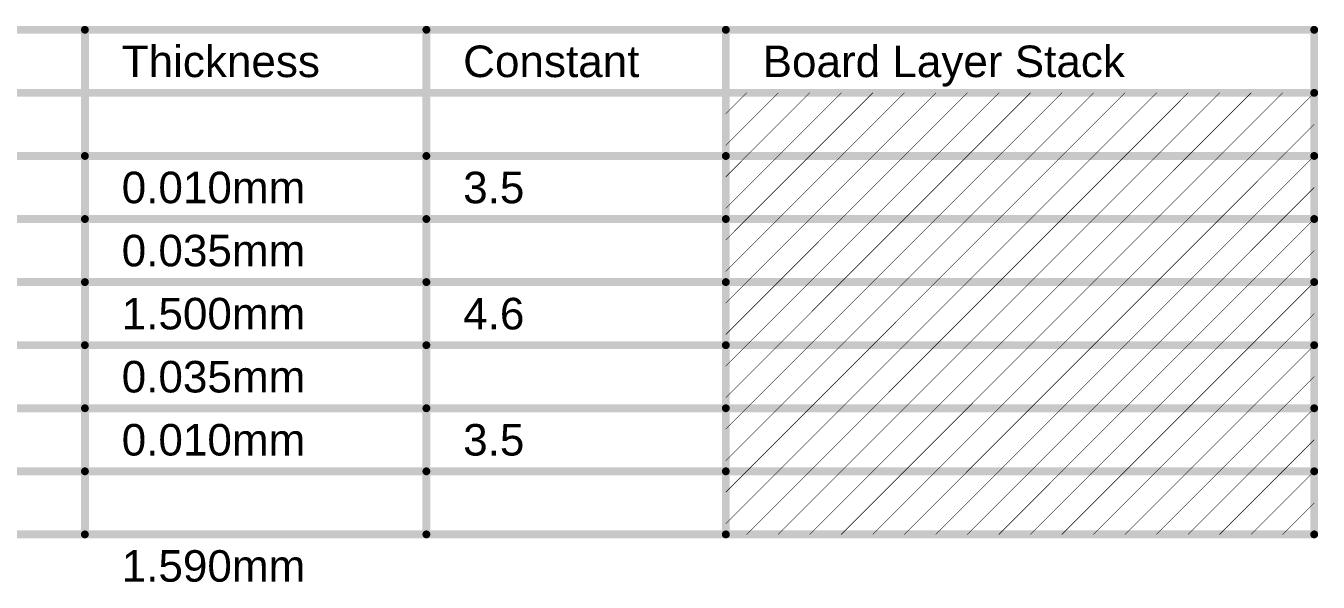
# Model space of a CAD drawing. Header units: inches. Extents: x -14 to 270, y -5 to 115.
# Drawn here: x 207.1 to 269.5, y 41.5 to 68.4 of the extents above; entities that cross this region are included whole.
import ezdxf

# ---------------------------------------------------------------- set-up
doc = ezdxf.new("R2010")
doc.units = ezdxf.units.IN
doc.layers.add('Fabrication', color=76, linetype='Continuous')
doc.styles.add('Arial', font='', dxfattribs={"height": 0.2})
doc.styles.get('Arial').set_extended_font_data('Arial')

msp = doc.modelspace()

# ---------------------------------------------------------------- linework, layer by layer
at = {"layer": 'Fabrication'}
for points in [[(154.06, 68.199, 0.381, 0.381, 0), (269.345, 68.199, 0.381, 0.381, 0)], [(209.925, 43.815, 0.381, 0.381, 0), (209.925, 68.199, 0.381, 0.381, 0)], [(226.431, 43.815, 0.381, 0.381, 0), (226.431, 68.199, 0.381, 0.381, 0)], [(240.905, 43.815, 0.381, 0.381, 0), (240.905, 68.199, 0.381, 0.381, 0)], [(269.345, 43.815, 0.381, 0.381, 0), (269.345, 68.199, 0.381, 0.381, 0)], [(154.06, 65.151, 0.381, 0.381, 0), (269.345, 65.151, 0.381, 0.381, 0)], [(240.905, 62.619, 0.0254, 0.0254, 0), (243.437, 65.151, 0.0254, 0.0254, 0)], [(240.905, 64.143, 0.0254, 0.0254, 0), (241.913, 65.151, 0.0254, 0.0254, 0)], [(241.913, 62.103, 0.0254, 0.0254, 0), (244.961, 65.151, 0.0254, 0.0254, 0)], [(243.437, 62.103, 0.0254, 0.0254, 0), (246.485, 65.151, 0.0254, 0.0254, 0)], [(244.961, 62.103, 0.0254, 0.0254, 0), (248.009, 65.151, 0.0254, 0.0254, 0)], [(246.485, 62.103, 0.0254, 0.0254, 0), (249.533, 65.151, 0.0254, 0.0254, 0)], [(248.009, 62.103, 0.0254, 0.0254, 0), (251.057, 65.151, 0.0254, 0.0254, 0)], [(249.533, 62.103, 0.0254, 0.0254, 0), (252.581, 65.151, 0.0254, 0.0254, 0)], [(251.057, 62.103, 0.0254, 0.0254, 0), (254.105, 65.151, 0.0254, 0.0254, 0)], [(252.581, 62.103, 0.0254, 0.0254, 0), (255.629, 65.151, 0.0254, 0.0254, 0)], [(254.105, 62.103, 0.0254, 0.0254, 0), (257.153, 65.151, 0.0254, 0.0254, 0)], [(255.629, 62.103, 0.0254, 0.0254, 0), (258.677, 65.151, 0.0254, 0.0254, 0)], [(257.153, 62.103, 0.0254, 0.0254, 0), (260.201, 65.151, 0.0254, 0.0254, 0)], [(258.677, 62.103, 0.0254, 0.0254, 0), (261.725, 65.151, 0.0254, 0.0254, 0)], [(260.201, 62.103, 0.0254, 0.0254, 0), (263.249, 65.151, 0.0254, 0.0254, 0)], [(261.725, 62.103, 0.0254, 0.0254, 0), (264.773, 65.151, 0.0254, 0.0254, 0)], [(263.249, 62.103, 0.0254, 0.0254, 0), (266.297, 65.151, 0.0254, 0.0254, 0)], [(264.773, 62.103, 0.0254, 0.0254, 0), (267.821, 65.151, 0.0254, 0.0254, 0)], [(266.297, 62.103, 0.0254, 0.0254, 0), (269.345, 65.151, 0.0254, 0.0254, 0)], [(267.821, 62.103, 0.0254, 0.0254, 0), (269.345, 63.627, 0.0254, 0.0254, 0)], [(188.087, 62.103, 0.381, 0.381, 0), (209.925, 62.103, 0.381, 0.381, 0)], [(209.925, 62.103, 0.381, 0.381, 0), (226.431, 62.103, 0.381, 0.381, 0)], [(226.431, 62.103, 0.381, 0.381, 0), (240.905, 62.103, 0.381, 0.381, 0)], [(240.905, 62.103, 0.381, 0.381, 0), (269.345, 62.103, 0.381, 0.381, 0)], [(240.905, 59.571, 0.0254, 0.0254, 0), (243.437, 62.103, 0.0254, 0.0254, 0)], [(240.905, 61.095, 0.0254, 0.0254, 0), (241.913, 62.103, 0.0254, 0.0254, 0)], [(241.913, 59.055, 0.0254, 0.0254, 0), (244.961, 62.103, 0.0254, 0.0254, 0)], [(243.437, 59.055, 0.0254, 0.0254, 0), (246.485, 62.103, 0.0254, 0.0254, 0)], [(244.961, 59.055, 0.0254, 0.0254, 0), (248.009, 62.103, 0.0254, 0.0254, 0)], [(246.485, 59.055, 0.0254, 0.0254, 0), (249.533, 62.103, 0.0254, 0.0254, 0)], [(248.009, 59.055, 0.0254, 0.0254, 0), (251.057, 62.103, 0.0254, 0.0254, 0)], [(249.533, 59.055, 0.0254, 0.0254, 0), (252.581, 62.103, 0.0254, 0.0254, 0)], [(251.057, 59.055, 0.0254, 0.0254, 0), (254.105, 62.103, 0.0254, 0.0254, 0)], [(252.581, 59.055, 0.0254, 0.0254, 0), (255.629, 62.103, 0.0254, 0.0254, 0)], [(254.105, 59.055, 0.0254, 0.0254, 0), (257.153, 62.103, 0.0254, 0.0254, 0)], [(255.629, 59.055, 0.0254, 0.0254, 0), (258.677, 62.103, 0.0254, 0.0254, 0)], [(257.153, 59.055, 0.0254, 0.0254, 0), (260.201, 62.103, 0.0254, 0.0254, 0)], [(258.677, 59.055, 0.0254, 0.0254, 0), (261.725, 62.103, 0.0254, 0.0254, 0)], [(260.201, 59.055, 0.0254, 0.0254, 0), (263.249, 62.103, 0.0254, 0.0254, 0)], [(261.725, 59.055, 0.0254, 0.0254, 0), (264.773, 62.103, 0.0254, 0.0254, 0)], [(263.249, 59.055, 0.0254, 0.0254, 0), (266.297, 62.103, 0.0254, 0.0254, 0)], [(264.773, 59.055, 0.0254, 0.0254, 0), (267.821, 62.103, 0.0254, 0.0254, 0)], [(266.297, 59.055, 0.0254, 0.0254, 0), (269.345, 62.103, 0.0254, 0.0254, 0)], [(267.821, 59.055, 0.0254, 0.0254, 0), (269.345, 60.579, 0.0254, 0.0254, 0)], [(188.087, 59.055, 0.381, 0.381, 0), (209.925, 59.055, 0.381, 0.381, 0)], [(209.925, 59.055, 0.381, 0.381, 0), (226.431, 59.055, 0.381, 0.381, 0)], [(226.431, 59.055, 0.381, 0.381, 0), (240.905, 59.055, 0.381, 0.381, 0)], [(240.905, 59.055, 0.381, 0.381, 0), (269.345, 59.055, 0.381, 0.381, 0)], [(240.905, 56.523, 0.0254, 0.0254, 0), (243.437, 59.055, 0.0254, 0.0254, 0)], [(240.905, 58.047, 0.0254, 0.0254, 0), (241.913, 59.055, 0.0254, 0.0254, 0)], [(241.913, 56.007, 0.0254, 0.0254, 0), (244.961, 59.055, 0.0254, 0.0254, 0)], [(243.437, 56.007, 0.0254, 0.0254, 0), (246.485, 59.055, 0.0254, 0.0254, 0)], [(244.961, 56.007, 0.0254, 0.0254, 0), (248.009, 59.055, 0.0254, 0.0254, 0)], [(246.485, 56.007, 0.0254, 0.0254, 0), (249.533, 59.055, 0.0254, 0.0254, 0)], [(248.009, 56.007, 0.0254, 0.0254, 0), (251.057, 59.055, 0.0254, 0.0254, 0)], [(249.533, 56.007, 0.0254, 0.0254, 0), (252.581, 59.055, 0.0254, 0.0254, 0)], [(251.057, 56.007, 0.0254, 0.0254, 0), (254.105, 59.055, 0.0254, 0.0254, 0)], [(252.581, 56.007, 0.0254, 0.0254, 0), (255.629, 59.055, 0.0254, 0.0254, 0)], [(254.105, 56.007, 0.0254, 0.0254, 0), (257.153, 59.055, 0.0254, 0.0254, 0)], [(255.629, 56.007, 0.0254, 0.0254, 0), (258.677, 59.055, 0.0254, 0.0254, 0)], [(257.153, 56.007, 0.0254, 0.0254, 0), (260.201, 59.055, 0.0254, 0.0254, 0)], [(258.677, 56.007, 0.0254, 0.0254, 0), (261.725, 59.055, 0.0254, 0.0254, 0)], [(260.201, 56.007, 0.0254, 0.0254, 0), (263.249, 59.055, 0.0254, 0.0254, 0)], [(261.725, 56.007, 0.0254, 0.0254, 0), (264.773, 59.055, 0.0254, 0.0254, 0)], [(263.249, 56.007, 0.0254, 0.0254, 0), (266.297, 59.055, 0.0254, 0.0254, 0)], [(264.773, 56.007, 0.0254, 0.0254, 0), (267.821, 59.055, 0.0254, 0.0254, 0)], [(266.297, 56.007, 0.0254, 0.0254, 0), (269.345, 59.055, 0.0254, 0.0254, 0)], [(267.821, 56.007, 0.0254, 0.0254, 0), (269.345, 57.531, 0.0254, 0.0254, 0)], [(188.087, 56.007, 0.381, 0.381, 0), (209.925, 56.007, 0.381, 0.381, 0)], [(209.925, 56.007, 0.381, 0.381, 0), (226.431, 56.007, 0.381, 0.381, 0)], [(226.431, 56.007, 0.381, 0.381, 0), (240.905, 56.007, 0.381, 0.381, 0)], [(240.905, 56.007, 0.381, 0.381, 0), (269.345, 56.007, 0.381, 0.381, 0)], [(240.905, 53.475, 0.0254, 0.0254, 0), (243.437, 56.007, 0.0254, 0.0254, 0)], [(240.905, 54.999, 0.0254, 0.0254, 0), (241.913, 56.007, 0.0254, 0.0254, 0)], [(241.913, 52.959, 0.0254, 0.0254, 0), (244.961, 56.007, 0.0254, 0.0254, 0)], [(243.437, 52.959, 0.0254, 0.0254, 0), (246.485, 56.007, 0.0254, 0.0254, 0)], [(244.961, 52.959, 0.0254, 0.0254, 0), (248.009, 56.007, 0.0254, 0.0254, 0)], [(246.485, 52.959, 0.0254, 0.0254, 0), (249.533, 56.007, 0.0254, 0.0254, 0)], [(248.009, 52.959, 0.0254, 0.0254, 0), (251.057, 56.007, 0.0254, 0.0254, 0)], [(249.533, 52.959, 0.0254, 0.0254, 0), (252.581, 56.007, 0.0254, 0.0254, 0)], [(251.057, 52.959, 0.0254, 0.0254, 0), (254.105, 56.007, 0.0254, 0.0254, 0)], [(252.581, 52.959, 0.0254, 0.0254, 0), (255.629, 56.007, 0.0254, 0.0254, 0)], [(254.105, 52.959, 0.0254, 0.0254, 0), (257.153, 56.007, 0.0254, 0.0254, 0)], [(255.629, 52.959, 0.0254, 0.0254, 0), (258.677, 56.007, 0.0254, 0.0254, 0)], [(257.153, 52.959, 0.0254, 0.0254, 0), (260.201, 56.007, 0.0254, 0.0254, 0)], [(258.677, 52.959, 0.0254, 0.0254, 0), (261.725, 56.007, 0.0254, 0.0254, 0)], [(260.201, 52.959, 0.0254, 0.0254, 0), (263.249, 56.007, 0.0254, 0.0254, 0)], [(261.725, 52.959, 0.0254, 0.0254, 0), (264.773, 56.007, 0.0254, 0.0254, 0)], [(263.249, 52.959, 0.0254, 0.0254, 0), (266.297, 56.007, 0.0254, 0.0254, 0)], [(264.773, 52.959, 0.0254, 0.0254, 0), (267.821, 56.007, 0.0254, 0.0254, 0)], [(266.297, 52.959, 0.0254, 0.0254, 0), (269.345, 56.007, 0.0254, 0.0254, 0)], [(267.821, 52.959, 0.0254, 0.0254, 0), (269.345, 54.483, 0.0254, 0.0254, 0)], [(188.087, 52.959, 0.381, 0.381, 0), (209.925, 52.959, 0.381, 0.381, 0)], [(209.925, 52.959, 0.381, 0.381, 0), (226.431, 52.959, 0.381, 0.381, 0)], [(226.431, 52.959, 0.381, 0.381, 0), (240.905, 52.959, 0.381, 0.381, 0)], [(240.905, 52.959, 0.381, 0.381, 0), (269.345, 52.959, 0.381, 0.381, 0)], [(240.905, 50.427, 0.0254, 0.0254, 0), (243.437, 52.959, 0.0254, 0.0254, 0)], [(240.905, 51.951, 0.0254, 0.0254, 0), (241.913, 52.959, 0.0254, 0.0254, 0)], [(241.913, 49.911, 0.0254, 0.0254, 0), (244.961, 52.959, 0.0254, 0.0254, 0)], [(243.437, 49.911, 0.0254, 0.0254, 0), (246.485, 52.959, 0.0254, 0.0254, 0)], [(244.961, 49.911, 0.0254, 0.0254, 0), (248.009, 52.959, 0.0254, 0.0254, 0)], [(246.485, 49.911, 0.0254, 0.0254, 0), (249.533, 52.959, 0.0254, 0.0254, 0)], [(248.009, 49.911, 0.0254, 0.0254, 0), (251.057, 52.959, 0.0254, 0.0254, 0)], [(249.533, 49.911, 0.0254, 0.0254, 0), (252.581, 52.959, 0.0254, 0.0254, 0)], [(251.057, 49.911, 0.0254, 0.0254, 0), (254.105, 52.959, 0.0254, 0.0254, 0)], [(252.581, 49.911, 0.0254, 0.0254, 0), (255.629, 52.959, 0.0254, 0.0254, 0)], [(254.105, 49.911, 0.0254, 0.0254, 0), (257.153, 52.959, 0.0254, 0.0254, 0)], [(255.629, 49.911, 0.0254, 0.0254, 0), (258.677, 52.959, 0.0254, 0.0254, 0)], [(257.153, 49.911, 0.0254, 0.0254, 0), (260.201, 52.959, 0.0254, 0.0254, 0)], [(258.677, 49.911, 0.0254, 0.0254, 0), (261.725, 52.959, 0.0254, 0.0254, 0)], [(260.201, 49.911, 0.0254, 0.0254, 0), (263.249, 52.959, 0.0254, 0.0254, 0)], [(261.725, 49.911, 0.0254, 0.0254, 0), (264.773, 52.959, 0.0254, 0.0254, 0)], [(263.249, 49.911, 0.0254, 0.0254, 0), (266.297, 52.959, 0.0254, 0.0254, 0)], [(264.773, 49.911, 0.0254, 0.0254, 0), (267.821, 52.959, 0.0254, 0.0254, 0)], [(266.297, 49.911, 0.0254, 0.0254, 0), (269.345, 52.959, 0.0254, 0.0254, 0)], [(267.821, 49.911, 0.0254, 0.0254, 0), (269.345, 51.435, 0.0254, 0.0254, 0)], [(188.087, 49.911, 0.381, 0.381, 0), (209.925, 49.911, 0.381, 0.381, 0)], [(209.925, 49.911, 0.381, 0.381, 0), (226.431, 49.911, 0.381, 0.381, 0)], [(226.431, 49.911, 0.381, 0.381, 0), (240.905, 49.911, 0.381, 0.381, 0)], [(240.905, 49.911, 0.381, 0.381, 0), (269.345, 49.911, 0.381, 0.381, 0)], [(240.905, 47.379, 0.0254, 0.0254, 0), (243.437, 49.911, 0.0254, 0.0254, 0)], [(240.905, 48.903, 0.0254, 0.0254, 0), (241.913, 49.911, 0.0254, 0.0254, 0)], [(241.913, 46.863, 0.0254, 0.0254, 0), (244.961, 49.911, 0.0254, 0.0254, 0)], [(243.437, 46.863, 0.0254, 0.0254, 0), (246.485, 49.911, 0.0254, 0.0254, 0)], [(244.961, 46.863, 0.0254, 0.0254, 0), (248.009, 49.911, 0.0254, 0.0254, 0)], [(246.485, 46.863, 0.0254, 0.0254, 0), (249.533, 49.911, 0.0254, 0.0254, 0)], [(248.009, 46.863, 0.0254, 0.0254, 0), (251.057, 49.911, 0.0254, 0.0254, 0)], [(249.533, 46.863, 0.0254, 0.0254, 0), (252.581, 49.911, 0.0254, 0.0254, 0)], [(251.057, 46.863, 0.0254, 0.0254, 0), (254.105, 49.911, 0.0254, 0.0254, 0)], [(252.581, 46.863, 0.0254, 0.0254, 0), (255.629, 49.911, 0.0254, 0.0254, 0)], [(254.105, 46.863, 0.0254, 0.0254, 0), (257.153, 49.911, 0.0254, 0.0254, 0)], [(255.629, 46.863, 0.0254, 0.0254, 0), (258.677, 49.911, 0.0254, 0.0254, 0)], [(257.153, 46.863, 0.0254, 0.0254, 0), (260.201, 49.911, 0.0254, 0.0254, 0)], [(258.677, 46.863, 0.0254, 0.0254, 0), (261.725, 49.911, 0.0254, 0.0254, 0)], [(260.201, 46.863, 0.0254, 0.0254, 0), (263.249, 49.911, 0.0254, 0.0254, 0)], [(261.725, 46.863, 0.0254, 0.0254, 0), (264.773, 49.911, 0.0254, 0.0254, 0)], [(263.249, 46.863, 0.0254, 0.0254, 0), (266.297, 49.911, 0.0254, 0.0254, 0)], [(264.773, 46.863, 0.0254, 0.0254, 0), (267.821, 49.911, 0.0254, 0.0254, 0)], [(266.297, 46.863, 0.0254, 0.0254, 0), (269.345, 49.911, 0.0254, 0.0254, 0)], [(267.821, 46.863, 0.0254, 0.0254, 0), (269.345, 48.387, 0.0254, 0.0254, 0)], [(188.087, 46.863, 0.381, 0.381, 0), (209.925, 46.863, 0.381, 0.381, 0)], [(209.925, 46.863, 0.381, 0.381, 0), (226.431, 46.863, 0.381, 0.381, 0)], [(226.431, 46.863, 0.381, 0.381, 0), (240.905, 46.863, 0.381, 0.381, 0)], [(240.905, 46.863, 0.381, 0.381, 0), (269.345, 46.863, 0.381, 0.381, 0)], [(240.905, 44.331, 0.0254, 0.0254, 0), (243.437, 46.863, 0.0254, 0.0254, 0)], [(240.905, 45.855, 0.0254, 0.0254, 0), (241.913, 46.863, 0.0254, 0.0254, 0)], [(241.913, 43.815, 0.0254, 0.0254, 0), (244.961, 46.863, 0.0254, 0.0254, 0)], [(243.437, 43.815, 0.0254, 0.0254, 0), (246.485, 46.863, 0.0254, 0.0254, 0)], [(244.961, 43.815, 0.0254, 0.0254, 0), (248.009, 46.863, 0.0254, 0.0254, 0)], [(246.485, 43.815, 0.0254, 0.0254, 0), (249.533, 46.863, 0.0254, 0.0254, 0)], [(248.009, 43.815, 0.0254, 0.0254, 0), (251.057, 46.863, 0.0254, 0.0254, 0)], [(249.533, 43.815, 0.0254, 0.0254, 0), (252.581, 46.863, 0.0254, 0.0254, 0)], [(251.057, 43.815, 0.0254, 0.0254, 0), (254.105, 46.863, 0.0254, 0.0254, 0)], [(252.581, 43.815, 0.0254, 0.0254, 0), (255.629, 46.863, 0.0254, 0.0254, 0)], [(254.105, 43.815, 0.0254, 0.0254, 0), (257.153, 46.863, 0.0254, 0.0254, 0)], [(255.629, 43.815, 0.0254, 0.0254, 0), (258.677, 46.863, 0.0254, 0.0254, 0)], [(257.153, 43.815, 0.0254, 0.0254, 0), (260.201, 46.863, 0.0254, 0.0254, 0)], [(258.677, 43.815, 0.0254, 0.0254, 0), (261.725, 46.863, 0.0254, 0.0254, 0)], [(260.201, 43.815, 0.0254, 0.0254, 0), (263.249, 46.863, 0.0254, 0.0254, 0)], [(261.725, 43.815, 0.0254, 0.0254, 0), (264.773, 46.863, 0.0254, 0.0254, 0)], [(263.249, 43.815, 0.0254, 0.0254, 0), (266.297, 46.863, 0.0254, 0.0254, 0)], [(264.773, 43.815, 0.0254, 0.0254, 0), (267.821, 46.863, 0.0254, 0.0254, 0)], [(266.297, 43.815, 0.0254, 0.0254, 0), (269.345, 46.863, 0.0254, 0.0254, 0)], [(267.821, 43.815, 0.0254, 0.0254, 0), (269.345, 45.339, 0.0254, 0.0254, 0)], [(188.087, 43.815, 0.381, 0.381, 0), (209.925, 43.815, 0.381, 0.381, 0)], [(209.925, 43.815, 0.381, 0.381, 0), (226.431, 43.815, 0.381, 0.381, 0)], [(226.431, 43.815, 0.381, 0.381, 0), (240.905, 43.815, 0.381, 0.381, 0)], [(240.905, 43.815, 0.381, 0.381, 0), (269.345, 43.815, 0.381, 0.381, 0)]]:
    msp.add_lwpolyline(points, format="xyseb", dxfattribs=at)
for points in [[(209.83, 68.199, 0.191, 0.191, 1), (210.02, 68.199, 0.191, 0.191, 1)], [(226.336, 68.199, 0.191, 0.191, 1), (226.526, 68.199, 0.191, 0.191, 1)], [(240.81, 68.199, 0.191, 0.191, 1), (241.001, 68.199, 0.191, 0.191, 1)], [(269.25, 68.199, 0.191, 0.191, 1), (269.441, 68.199, 0.191, 0.191, 1)], [(269.25, 68.199, 0.191, 0.191, 1), (269.441, 68.199, 0.191, 0.191, 1)], [(241.907, 65.151, 0.0127, 0.0127, 1), (241.92, 65.151, 0.0127, 0.0127, 1)], [(243.431, 65.151, 0.0127, 0.0127, 1), (243.444, 65.151, 0.0127, 0.0127, 1)], [(244.955, 65.151, 0.0127, 0.0127, 1), (244.968, 65.151, 0.0127, 0.0127, 1)], [(246.479, 65.151, 0.0127, 0.0127, 1), (246.492, 65.151, 0.0127, 0.0127, 1)], [(248.003, 65.151, 0.0127, 0.0127, 1), (248.016, 65.151, 0.0127, 0.0127, 1)], [(249.527, 65.151, 0.0127, 0.0127, 1), (249.54, 65.151, 0.0127, 0.0127, 1)], [(251.051, 65.151, 0.0127, 0.0127, 1), (251.064, 65.151, 0.0127, 0.0127, 1)], [(252.575, 65.151, 0.0127, 0.0127, 1), (252.588, 65.151, 0.0127, 0.0127, 1)], [(254.099, 65.151, 0.0127, 0.0127, 1), (254.112, 65.151, 0.0127, 0.0127, 1)], [(255.623, 65.151, 0.0127, 0.0127, 1), (255.636, 65.151, 0.0127, 0.0127, 1)], [(257.147, 65.151, 0.0127, 0.0127, 1), (257.16, 65.151, 0.0127, 0.0127, 1)], [(258.671, 65.151, 0.0127, 0.0127, 1), (258.684, 65.151, 0.0127, 0.0127, 1)], [(260.195, 65.151, 0.0127, 0.0127, 1), (260.208, 65.151, 0.0127, 0.0127, 1)], [(261.719, 65.151, 0.0127, 0.0127, 1), (261.732, 65.151, 0.0127, 0.0127, 1)], [(263.243, 65.151, 0.0127, 0.0127, 1), (263.256, 65.151, 0.0127, 0.0127, 1)], [(264.767, 65.151, 0.0127, 0.0127, 1), (264.78, 65.151, 0.0127, 0.0127, 1)], [(266.291, 65.151, 0.0127, 0.0127, 1), (266.304, 65.151, 0.0127, 0.0127, 1)], [(267.815, 65.151, 0.0127, 0.0127, 1), (267.828, 65.151, 0.0127, 0.0127, 1)], [(269.25, 65.151, 0.191, 0.191, 1), (269.441, 65.151, 0.191, 0.191, 1)], [(269.339, 65.151, 0.0127, 0.0127, 1), (269.352, 65.151, 0.0127, 0.0127, 1)], [(240.899, 64.143, 0.0127, 0.0127, 1), (240.912, 64.143, 0.0127, 0.0127, 1)], [(269.339, 63.627, 0.0127, 0.0127, 1), (269.352, 63.627, 0.0127, 0.0127, 1)], [(240.899, 62.619, 0.0127, 0.0127, 1), (240.912, 62.619, 0.0127, 0.0127, 1)], [(209.83, 62.103, 0.191, 0.191, 1), (210.02, 62.103, 0.191, 0.191, 1)], [(209.83, 62.103, 0.191, 0.191, 1), (210.02, 62.103, 0.191, 0.191, 1)], [(226.336, 62.103, 0.191, 0.191, 1), (226.526, 62.103, 0.191, 0.191, 1)], [(226.336, 62.103, 0.191, 0.191, 1), (226.526, 62.103, 0.191, 0.191, 1)], [(240.81, 62.103, 0.191, 0.191, 1), (241.001, 62.103, 0.191, 0.191, 1)], [(240.81, 62.103, 0.191, 0.191, 1), (241.001, 62.103, 0.191, 0.191, 1)], [(241.907, 62.103, 0.0127, 0.0127, 1), (241.92, 62.103, 0.0127, 0.0127, 1)], [(241.907, 62.103, 0.0127, 0.0127, 1), (241.92, 62.103, 0.0127, 0.0127, 1)], [(243.431, 62.103, 0.0127, 0.0127, 1), (243.444, 62.103, 0.0127, 0.0127, 1)], [(243.431, 62.103, 0.0127, 0.0127, 1), (243.444, 62.103, 0.0127, 0.0127, 1)], [(244.955, 62.103, 0.0127, 0.0127, 1), (244.968, 62.103, 0.0127, 0.0127, 1)], [(244.955, 62.103, 0.0127, 0.0127, 1), (244.968, 62.103, 0.0127, 0.0127, 1)], [(246.479, 62.103, 0.0127, 0.0127, 1), (246.492, 62.103, 0.0127, 0.0127, 1)], [(246.479, 62.103, 0.0127, 0.0127, 1), (246.492, 62.103, 0.0127, 0.0127, 1)], [(248.003, 62.103, 0.0127, 0.0127, 1), (248.016, 62.103, 0.0127, 0.0127, 1)], [(248.003, 62.103, 0.0127, 0.0127, 1), (248.016, 62.103, 0.0127, 0.0127, 1)], [(249.527, 62.103, 0.0127, 0.0127, 1), (249.54, 62.103, 0.0127, 0.0127, 1)], [(249.527, 62.103, 0.0127, 0.0127, 1), (249.54, 62.103, 0.0127, 0.0127, 1)], [(251.051, 62.103, 0.0127, 0.0127, 1), (251.064, 62.103, 0.0127, 0.0127, 1)], [(251.051, 62.103, 0.0127, 0.0127, 1), (251.064, 62.103, 0.0127, 0.0127, 1)], [(252.575, 62.103, 0.0127, 0.0127, 1), (252.588, 62.103, 0.0127, 0.0127, 1)], [(252.575, 62.103, 0.0127, 0.0127, 1), (252.588, 62.103, 0.0127, 0.0127, 1)], [(254.099, 62.103, 0.0127, 0.0127, 1), (254.112, 62.103, 0.0127, 0.0127, 1)], [(254.099, 62.103, 0.0127, 0.0127, 1), (254.112, 62.103, 0.0127, 0.0127, 1)], [(255.623, 62.103, 0.0127, 0.0127, 1), (255.636, 62.103, 0.0127, 0.0127, 1)], [(255.623, 62.103, 0.0127, 0.0127, 1), (255.636, 62.103, 0.0127, 0.0127, 1)], [(257.147, 62.103, 0.0127, 0.0127, 1), (257.16, 62.103, 0.0127, 0.0127, 1)], [(257.147, 62.103, 0.0127, 0.0127, 1), (257.16, 62.103, 0.0127, 0.0127, 1)], [(258.671, 62.103, 0.0127, 0.0127, 1), (258.684, 62.103, 0.0127, 0.0127, 1)], [(258.671, 62.103, 0.0127, 0.0127, 1), (258.684, 62.103, 0.0127, 0.0127, 1)], [(260.195, 62.103, 0.0127, 0.0127, 1), (260.208, 62.103, 0.0127, 0.0127, 1)], [(260.195, 62.103, 0.0127, 0.0127, 1), (260.208, 62.103, 0.0127, 0.0127, 1)], [(261.719, 62.103, 0.0127, 0.0127, 1), (261.732, 62.103, 0.0127, 0.0127, 1)], [(261.719, 62.103, 0.0127, 0.0127, 1), (261.732, 62.103, 0.0127, 0.0127, 1)], [(263.243, 62.103, 0.0127, 0.0127, 1), (263.256, 62.103, 0.0127, 0.0127, 1)], [(263.243, 62.103, 0.0127, 0.0127, 1), (263.256, 62.103, 0.0127, 0.0127, 1)], [(264.767, 62.103, 0.0127, 0.0127, 1), (264.78, 62.103, 0.0127, 0.0127, 1)], [(264.767, 62.103, 0.0127, 0.0127, 1), (264.78, 62.103, 0.0127, 0.0127, 1)], [(266.291, 62.103, 0.0127, 0.0127, 1), (266.304, 62.103, 0.0127, 0.0127, 1)], [(266.291, 62.103, 0.0127, 0.0127, 1), (266.304, 62.103, 0.0127, 0.0127, 1)], [(267.815, 62.103, 0.0127, 0.0127, 1), (267.828, 62.103, 0.0127, 0.0127, 1)], [(267.815, 62.103, 0.0127, 0.0127, 1), (267.828, 62.103, 0.0127, 0.0127, 1)], [(269.25, 62.103, 0.191, 0.191, 1), (269.441, 62.103, 0.191, 0.191, 1)], [(269.339, 62.103, 0.0127, 0.0127, 1), (269.352, 62.103, 0.0127, 0.0127, 1)], [(240.899, 61.095, 0.0127, 0.0127, 1), (240.912, 61.095, 0.0127, 0.0127, 1)], [(269.339, 60.579, 0.0127, 0.0127, 1), (269.352, 60.579, 0.0127, 0.0127, 1)], [(240.899, 59.571, 0.0127, 0.0127, 1), (240.912, 59.571, 0.0127, 0.0127, 1)], [(209.83, 59.055, 0.191, 0.191, 1), (210.02, 59.055, 0.191, 0.191, 1)], [(209.83, 59.055, 0.191, 0.191, 1), (210.02, 59.055, 0.191, 0.191, 1)], [(226.336, 59.055, 0.191, 0.191, 1), (226.526, 59.055, 0.191, 0.191, 1)], [(226.336, 59.055, 0.191, 0.191, 1), (226.526, 59.055, 0.191, 0.191, 1)], [(240.81, 59.055, 0.191, 0.191, 1), (241.001, 59.055, 0.191, 0.191, 1)], [(240.81, 59.055, 0.191, 0.191, 1), (241.001, 59.055, 0.191, 0.191, 1)], [(241.907, 59.055, 0.0127, 0.0127, 1), (241.92, 59.055, 0.0127, 0.0127, 1)], [(241.907, 59.055, 0.0127, 0.0127, 1), (241.92, 59.055, 0.0127, 0.0127, 1)], [(243.431, 59.055, 0.0127, 0.0127, 1), (243.444, 59.055, 0.0127, 0.0127, 1)], [(243.431, 59.055, 0.0127, 0.0127, 1), (243.444, 59.055, 0.0127, 0.0127, 1)], [(244.955, 59.055, 0.0127, 0.0127, 1), (244.968, 59.055, 0.0127, 0.0127, 1)], [(244.955, 59.055, 0.0127, 0.0127, 1), (244.968, 59.055, 0.0127, 0.0127, 1)], [(246.479, 59.055, 0.0127, 0.0127, 1), (246.492, 59.055, 0.0127, 0.0127, 1)], [(246.479, 59.055, 0.0127, 0.0127, 1), (246.492, 59.055, 0.0127, 0.0127, 1)], [(248.003, 59.055, 0.0127, 0.0127, 1), (248.016, 59.055, 0.0127, 0.0127, 1)], [(248.003, 59.055, 0.0127, 0.0127, 1), (248.016, 59.055, 0.0127, 0.0127, 1)], [(249.527, 59.055, 0.0127, 0.0127, 1), (249.54, 59.055, 0.0127, 0.0127, 1)], [(249.527, 59.055, 0.0127, 0.0127, 1), (249.54, 59.055, 0.0127, 0.0127, 1)], [(251.051, 59.055, 0.0127, 0.0127, 1), (251.064, 59.055, 0.0127, 0.0127, 1)], [(251.051, 59.055, 0.0127, 0.0127, 1), (251.064, 59.055, 0.0127, 0.0127, 1)], [(252.575, 59.055, 0.0127, 0.0127, 1), (252.588, 59.055, 0.0127, 0.0127, 1)], [(252.575, 59.055, 0.0127, 0.0127, 1), (252.588, 59.055, 0.0127, 0.0127, 1)], [(254.099, 59.055, 0.0127, 0.0127, 1), (254.112, 59.055, 0.0127, 0.0127, 1)], [(254.099, 59.055, 0.0127, 0.0127, 1), (254.112, 59.055, 0.0127, 0.0127, 1)], [(255.623, 59.055, 0.0127, 0.0127, 1), (255.636, 59.055, 0.0127, 0.0127, 1)], [(255.623, 59.055, 0.0127, 0.0127, 1), (255.636, 59.055, 0.0127, 0.0127, 1)], [(257.147, 59.055, 0.0127, 0.0127, 1), (257.16, 59.055, 0.0127, 0.0127, 1)], [(257.147, 59.055, 0.0127, 0.0127, 1), (257.16, 59.055, 0.0127, 0.0127, 1)], [(258.671, 59.055, 0.0127, 0.0127, 1), (258.684, 59.055, 0.0127, 0.0127, 1)], [(258.671, 59.055, 0.0127, 0.0127, 1), (258.684, 59.055, 0.0127, 0.0127, 1)], [(260.195, 59.055, 0.0127, 0.0127, 1), (260.208, 59.055, 0.0127, 0.0127, 1)], [(260.195, 59.055, 0.0127, 0.0127, 1), (260.208, 59.055, 0.0127, 0.0127, 1)], [(261.719, 59.055, 0.0127, 0.0127, 1), (261.732, 59.055, 0.0127, 0.0127, 1)], [(261.719, 59.055, 0.0127, 0.0127, 1), (261.732, 59.055, 0.0127, 0.0127, 1)], [(263.243, 59.055, 0.0127, 0.0127, 1), (263.256, 59.055, 0.0127, 0.0127, 1)], [(263.243, 59.055, 0.0127, 0.0127, 1), (263.256, 59.055, 0.0127, 0.0127, 1)], [(264.767, 59.055, 0.0127, 0.0127, 1), (264.78, 59.055, 0.0127, 0.0127, 1)], [(264.767, 59.055, 0.0127, 0.0127, 1), (264.78, 59.055, 0.0127, 0.0127, 1)], [(266.291, 59.055, 0.0127, 0.0127, 1), (266.304, 59.055, 0.0127, 0.0127, 1)], [(266.291, 59.055, 0.0127, 0.0127, 1), (266.304, 59.055, 0.0127, 0.0127, 1)], [(267.815, 59.055, 0.0127, 0.0127, 1), (267.828, 59.055, 0.0127, 0.0127, 1)], [(267.815, 59.055, 0.0127, 0.0127, 1), (267.828, 59.055, 0.0127, 0.0127, 1)], [(269.25, 59.055, 0.191, 0.191, 1), (269.441, 59.055, 0.191, 0.191, 1)], [(269.339, 59.055, 0.0127, 0.0127, 1), (269.352, 59.055, 0.0127, 0.0127, 1)], [(240.899, 58.047, 0.0127, 0.0127, 1), (240.912, 58.047, 0.0127, 0.0127, 1)], [(269.339, 57.531, 0.0127, 0.0127, 1), (269.352, 57.531, 0.0127, 0.0127, 1)], [(240.899, 56.523, 0.0127, 0.0127, 1), (240.912, 56.523, 0.0127, 0.0127, 1)], [(209.83, 56.007, 0.191, 0.191, 1), (210.02, 56.007, 0.191, 0.191, 1)], [(209.83, 56.007, 0.191, 0.191, 1), (210.02, 56.007, 0.191, 0.191, 1)], [(226.336, 56.007, 0.191, 0.191, 1), (226.526, 56.007, 0.191, 0.191, 1)], [(226.336, 56.007, 0.191, 0.191, 1), (226.526, 56.007, 0.191, 0.191, 1)], [(240.81, 56.007, 0.191, 0.191, 1), (241.001, 56.007, 0.191, 0.191, 1)], [(240.81, 56.007, 0.191, 0.191, 1), (241.001, 56.007, 0.191, 0.191, 1)], [(241.907, 56.007, 0.0127, 0.0127, 1), (241.92, 56.007, 0.0127, 0.0127, 1)], [(241.907, 56.007, 0.0127, 0.0127, 1), (241.92, 56.007, 0.0127, 0.0127, 1)], [(243.431, 56.007, 0.0127, 0.0127, 1), (243.444, 56.007, 0.0127, 0.0127, 1)], [(243.431, 56.007, 0.0127, 0.0127, 1), (243.444, 56.007, 0.0127, 0.0127, 1)], [(244.955, 56.007, 0.0127, 0.0127, 1), (244.968, 56.007, 0.0127, 0.0127, 1)], [(244.955, 56.007, 0.0127, 0.0127, 1), (244.968, 56.007, 0.0127, 0.0127, 1)], [(246.479, 56.007, 0.0127, 0.0127, 1), (246.492, 56.007, 0.0127, 0.0127, 1)], [(246.479, 56.007, 0.0127, 0.0127, 1), (246.492, 56.007, 0.0127, 0.0127, 1)], [(248.003, 56.007, 0.0127, 0.0127, 1), (248.016, 56.007, 0.0127, 0.0127, 1)], [(248.003, 56.007, 0.0127, 0.0127, 1), (248.016, 56.007, 0.0127, 0.0127, 1)], [(249.527, 56.007, 0.0127, 0.0127, 1), (249.54, 56.007, 0.0127, 0.0127, 1)], [(249.527, 56.007, 0.0127, 0.0127, 1), (249.54, 56.007, 0.0127, 0.0127, 1)], [(251.051, 56.007, 0.0127, 0.0127, 1), (251.064, 56.007, 0.0127, 0.0127, 1)], [(251.051, 56.007, 0.0127, 0.0127, 1), (251.064, 56.007, 0.0127, 0.0127, 1)], [(252.575, 56.007, 0.0127, 0.0127, 1), (252.588, 56.007, 0.0127, 0.0127, 1)], [(252.575, 56.007, 0.0127, 0.0127, 1), (252.588, 56.007, 0.0127, 0.0127, 1)], [(254.099, 56.007, 0.0127, 0.0127, 1), (254.112, 56.007, 0.0127, 0.0127, 1)], [(254.099, 56.007, 0.0127, 0.0127, 1), (254.112, 56.007, 0.0127, 0.0127, 1)], [(255.623, 56.007, 0.0127, 0.0127, 1), (255.636, 56.007, 0.0127, 0.0127, 1)], [(255.623, 56.007, 0.0127, 0.0127, 1), (255.636, 56.007, 0.0127, 0.0127, 1)], [(257.147, 56.007, 0.0127, 0.0127, 1), (257.16, 56.007, 0.0127, 0.0127, 1)], [(257.147, 56.007, 0.0127, 0.0127, 1), (257.16, 56.007, 0.0127, 0.0127, 1)], [(258.671, 56.007, 0.0127, 0.0127, 1), (258.684, 56.007, 0.0127, 0.0127, 1)], [(258.671, 56.007, 0.0127, 0.0127, 1), (258.684, 56.007, 0.0127, 0.0127, 1)], [(260.195, 56.007, 0.0127, 0.0127, 1), (260.208, 56.007, 0.0127, 0.0127, 1)], [(260.195, 56.007, 0.0127, 0.0127, 1), (260.208, 56.007, 0.0127, 0.0127, 1)], [(261.719, 56.007, 0.0127, 0.0127, 1), (261.732, 56.007, 0.0127, 0.0127, 1)], [(261.719, 56.007, 0.0127, 0.0127, 1), (261.732, 56.007, 0.0127, 0.0127, 1)], [(263.243, 56.007, 0.0127, 0.0127, 1), (263.256, 56.007, 0.0127, 0.0127, 1)], [(263.243, 56.007, 0.0127, 0.0127, 1), (263.256, 56.007, 0.0127, 0.0127, 1)], [(264.767, 56.007, 0.0127, 0.0127, 1), (264.78, 56.007, 0.0127, 0.0127, 1)], [(264.767, 56.007, 0.0127, 0.0127, 1), (264.78, 56.007, 0.0127, 0.0127, 1)], [(266.291, 56.007, 0.0127, 0.0127, 1), (266.304, 56.007, 0.0127, 0.0127, 1)], [(266.291, 56.007, 0.0127, 0.0127, 1), (266.304, 56.007, 0.0127, 0.0127, 1)], [(267.815, 56.007, 0.0127, 0.0127, 1), (267.828, 56.007, 0.0127, 0.0127, 1)], [(267.815, 56.007, 0.0127, 0.0127, 1), (267.828, 56.007, 0.0127, 0.0127, 1)], [(269.25, 56.007, 0.191, 0.191, 1), (269.441, 56.007, 0.191, 0.191, 1)], [(269.339, 56.007, 0.0127, 0.0127, 1), (269.352, 56.007, 0.0127, 0.0127, 1)], [(240.899, 54.999, 0.0127, 0.0127, 1), (240.912, 54.999, 0.0127, 0.0127, 1)], [(269.339, 54.483, 0.0127, 0.0127, 1), (269.352, 54.483, 0.0127, 0.0127, 1)], [(209.83, 52.959, 0.191, 0.191, 1), (210.02, 52.959, 0.191, 0.191, 1)], [(209.83, 52.959, 0.191, 0.191, 1), (210.02, 52.959, 0.191, 0.191, 1)], [(226.336, 52.959, 0.191, 0.191, 1), (226.526, 52.959, 0.191, 0.191, 1)], [(226.336, 52.959, 0.191, 0.191, 1), (226.526, 52.959, 0.191, 0.191, 1)], [(240.81, 52.959, 0.191, 0.191, 1), (241.001, 52.959, 0.191, 0.191, 1)], [(240.81, 52.959, 0.191, 0.191, 1), (241.001, 52.959, 0.191, 0.191, 1)], [(240.899, 53.475, 0.0127, 0.0127, 1), (240.912, 53.475, 0.0127, 0.0127, 1)], [(269.25, 52.959, 0.191, 0.191, 1), (269.441, 52.959, 0.191, 0.191, 1)], [(241.907, 52.959, 0.0127, 0.0127, 1), (241.92, 52.959, 0.0127, 0.0127, 1)], [(241.907, 52.959, 0.0127, 0.0127, 1), (241.92, 52.959, 0.0127, 0.0127, 1)], [(243.431, 52.959, 0.0127, 0.0127, 1), (243.444, 52.959, 0.0127, 0.0127, 1)], [(243.431, 52.959, 0.0127, 0.0127, 1), (243.444, 52.959, 0.0127, 0.0127, 1)], [(244.955, 52.959, 0.0127, 0.0127, 1), (244.968, 52.959, 0.0127, 0.0127, 1)], [(244.955, 52.959, 0.0127, 0.0127, 1), (244.968, 52.959, 0.0127, 0.0127, 1)], [(246.479, 52.959, 0.0127, 0.0127, 1), (246.492, 52.959, 0.0127, 0.0127, 1)], [(246.479, 52.959, 0.0127, 0.0127, 1), (246.492, 52.959, 0.0127, 0.0127, 1)], [(248.003, 52.959, 0.0127, 0.0127, 1), (248.016, 52.959, 0.0127, 0.0127, 1)], [(248.003, 52.959, 0.0127, 0.0127, 1), (248.016, 52.959, 0.0127, 0.0127, 1)], [(249.527, 52.959, 0.0127, 0.0127, 1), (249.54, 52.959, 0.0127, 0.0127, 1)], [(249.527, 52.959, 0.0127, 0.0127, 1), (249.54, 52.959, 0.0127, 0.0127, 1)], [(251.051, 52.959, 0.0127, 0.0127, 1), (251.064, 52.959, 0.0127, 0.0127, 1)], [(251.051, 52.959, 0.0127, 0.0127, 1), (251.064, 52.959, 0.0127, 0.0127, 1)], [(252.575, 52.959, 0.0127, 0.0127, 1), (252.588, 52.959, 0.0127, 0.0127, 1)], [(252.575, 52.959, 0.0127, 0.0127, 1), (252.588, 52.959, 0.0127, 0.0127, 1)], [(254.099, 52.959, 0.0127, 0.0127, 1), (254.112, 52.959, 0.0127, 0.0127, 1)], [(254.099, 52.959, 0.0127, 0.0127, 1), (254.112, 52.959, 0.0127, 0.0127, 1)], [(255.623, 52.959, 0.0127, 0.0127, 1), (255.636, 52.959, 0.0127, 0.0127, 1)], [(255.623, 52.959, 0.0127, 0.0127, 1), (255.636, 52.959, 0.0127, 0.0127, 1)], [(257.147, 52.959, 0.0127, 0.0127, 1), (257.16, 52.959, 0.0127, 0.0127, 1)], [(257.147, 52.959, 0.0127, 0.0127, 1), (257.16, 52.959, 0.0127, 0.0127, 1)], [(258.671, 52.959, 0.0127, 0.0127, 1), (258.684, 52.959, 0.0127, 0.0127, 1)], [(258.671, 52.959, 0.0127, 0.0127, 1), (258.684, 52.959, 0.0127, 0.0127, 1)], [(260.195, 52.959, 0.0127, 0.0127, 1), (260.208, 52.959, 0.0127, 0.0127, 1)], [(260.195, 52.959, 0.0127, 0.0127, 1), (260.208, 52.959, 0.0127, 0.0127, 1)], [(261.719, 52.959, 0.0127, 0.0127, 1), (261.732, 52.959, 0.0127, 0.0127, 1)], [(261.719, 52.959, 0.0127, 0.0127, 1), (261.732, 52.959, 0.0127, 0.0127, 1)], [(263.243, 52.959, 0.0127, 0.0127, 1), (263.256, 52.959, 0.0127, 0.0127, 1)], [(263.243, 52.959, 0.0127, 0.0127, 1), (263.256, 52.959, 0.0127, 0.0127, 1)], [(264.767, 52.959, 0.0127, 0.0127, 1), (264.78, 52.959, 0.0127, 0.0127, 1)], [(264.767, 52.959, 0.0127, 0.0127, 1), (264.78, 52.959, 0.0127, 0.0127, 1)], [(266.291, 52.959, 0.0127, 0.0127, 1), (266.304, 52.959, 0.0127, 0.0127, 1)], [(266.291, 52.959, 0.0127, 0.0127, 1), (266.304, 52.959, 0.0127, 0.0127, 1)], [(267.815, 52.959, 0.0127, 0.0127, 1), (267.828, 52.959, 0.0127, 0.0127, 1)], [(267.815, 52.959, 0.0127, 0.0127, 1), (267.828, 52.959, 0.0127, 0.0127, 1)], [(269.339, 52.959, 0.0127, 0.0127, 1), (269.352, 52.959, 0.0127, 0.0127, 1)], [(240.899, 51.951, 0.0127, 0.0127, 1), (240.912, 51.951, 0.0127, 0.0127, 1)], [(269.339, 51.435, 0.0127, 0.0127, 1), (269.352, 51.435, 0.0127, 0.0127, 1)], [(209.83, 49.911, 0.191, 0.191, 1), (210.02, 49.911, 0.191, 0.191, 1)], [(209.83, 49.911, 0.191, 0.191, 1), (210.02, 49.911, 0.191, 0.191, 1)], [(226.336, 49.911, 0.191, 0.191, 1), (226.526, 49.911, 0.191, 0.191, 1)], [(226.336, 49.911, 0.191, 0.191, 1), (226.526, 49.911, 0.191, 0.191, 1)], [(240.81, 49.911, 0.191, 0.191, 1), (241.001, 49.911, 0.191, 0.191, 1)], [(240.81, 49.911, 0.191, 0.191, 1), (241.001, 49.911, 0.191, 0.191, 1)], [(240.899, 50.427, 0.0127, 0.0127, 1), (240.912, 50.427, 0.0127, 0.0127, 1)], [(269.25, 49.911, 0.191, 0.191, 1), (269.441, 49.911, 0.191, 0.191, 1)], [(241.907, 49.911, 0.0127, 0.0127, 1), (241.92, 49.911, 0.0127, 0.0127, 1)], [(241.907, 49.911, 0.0127, 0.0127, 1), (241.92, 49.911, 0.0127, 0.0127, 1)], [(243.431, 49.911, 0.0127, 0.0127, 1), (243.444, 49.911, 0.0127, 0.0127, 1)], [(243.431, 49.911, 0.0127, 0.0127, 1), (243.444, 49.911, 0.0127, 0.0127, 1)], [(244.955, 49.911, 0.0127, 0.0127, 1), (244.968, 49.911, 0.0127, 0.0127, 1)], [(244.955, 49.911, 0.0127, 0.0127, 1), (244.968, 49.911, 0.0127, 0.0127, 1)], [(246.479, 49.911, 0.0127, 0.0127, 1), (246.492, 49.911, 0.0127, 0.0127, 1)], [(246.479, 49.911, 0.0127, 0.0127, 1), (246.492, 49.911, 0.0127, 0.0127, 1)], [(248.003, 49.911, 0.0127, 0.0127, 1), (248.016, 49.911, 0.0127, 0.0127, 1)], [(248.003, 49.911, 0.0127, 0.0127, 1), (248.016, 49.911, 0.0127, 0.0127, 1)], [(249.527, 49.911, 0.0127, 0.0127, 1), (249.54, 49.911, 0.0127, 0.0127, 1)], [(249.527, 49.911, 0.0127, 0.0127, 1), (249.54, 49.911, 0.0127, 0.0127, 1)], [(251.051, 49.911, 0.0127, 0.0127, 1), (251.064, 49.911, 0.0127, 0.0127, 1)], [(251.051, 49.911, 0.0127, 0.0127, 1), (251.064, 49.911, 0.0127, 0.0127, 1)], [(252.575, 49.911, 0.0127, 0.0127, 1), (252.588, 49.911, 0.0127, 0.0127, 1)], [(252.575, 49.911, 0.0127, 0.0127, 1), (252.588, 49.911, 0.0127, 0.0127, 1)], [(254.099, 49.911, 0.0127, 0.0127, 1), (254.112, 49.911, 0.0127, 0.0127, 1)], [(254.099, 49.911, 0.0127, 0.0127, 1), (254.112, 49.911, 0.0127, 0.0127, 1)], [(255.623, 49.911, 0.0127, 0.0127, 1), (255.636, 49.911, 0.0127, 0.0127, 1)], [(255.623, 49.911, 0.0127, 0.0127, 1), (255.636, 49.911, 0.0127, 0.0127, 1)], [(257.147, 49.911, 0.0127, 0.0127, 1), (257.16, 49.911, 0.0127, 0.0127, 1)], [(257.147, 49.911, 0.0127, 0.0127, 1), (257.16, 49.911, 0.0127, 0.0127, 1)], [(258.671, 49.911, 0.0127, 0.0127, 1), (258.684, 49.911, 0.0127, 0.0127, 1)], [(258.671, 49.911, 0.0127, 0.0127, 1), (258.684, 49.911, 0.0127, 0.0127, 1)], [(260.195, 49.911, 0.0127, 0.0127, 1), (260.208, 49.911, 0.0127, 0.0127, 1)], [(260.195, 49.911, 0.0127, 0.0127, 1), (260.208, 49.911, 0.0127, 0.0127, 1)], [(261.719, 49.911, 0.0127, 0.0127, 1), (261.732, 49.911, 0.0127, 0.0127, 1)], [(261.719, 49.911, 0.0127, 0.0127, 1), (261.732, 49.911, 0.0127, 0.0127, 1)], [(263.243, 49.911, 0.0127, 0.0127, 1), (263.256, 49.911, 0.0127, 0.0127, 1)], [(263.243, 49.911, 0.0127, 0.0127, 1), (263.256, 49.911, 0.0127, 0.0127, 1)], [(264.767, 49.911, 0.0127, 0.0127, 1), (264.78, 49.911, 0.0127, 0.0127, 1)], [(264.767, 49.911, 0.0127, 0.0127, 1), (264.78, 49.911, 0.0127, 0.0127, 1)], [(266.291, 49.911, 0.0127, 0.0127, 1), (266.304, 49.911, 0.0127, 0.0127, 1)], [(266.291, 49.911, 0.0127, 0.0127, 1), (266.304, 49.911, 0.0127, 0.0127, 1)], [(267.815, 49.911, 0.0127, 0.0127, 1), (267.828, 49.911, 0.0127, 0.0127, 1)], [(267.815, 49.911, 0.0127, 0.0127, 1), (267.828, 49.911, 0.0127, 0.0127, 1)], [(269.339, 49.911, 0.0127, 0.0127, 1), (269.352, 49.911, 0.0127, 0.0127, 1)], [(240.899, 48.903, 0.0127, 0.0127, 1), (240.912, 48.903, 0.0127, 0.0127, 1)], [(269.339, 48.387, 0.0127, 0.0127, 1), (269.352, 48.387, 0.0127, 0.0127, 1)], [(209.83, 46.863, 0.191, 0.191, 1), (210.02, 46.863, 0.191, 0.191, 1)], [(209.83, 46.863, 0.191, 0.191, 1), (210.02, 46.863, 0.191, 0.191, 1)], [(226.336, 46.863, 0.191, 0.191, 1), (226.526, 46.863, 0.191, 0.191, 1)], [(226.336, 46.863, 0.191, 0.191, 1), (226.526, 46.863, 0.191, 0.191, 1)], [(240.81, 46.863, 0.191, 0.191, 1), (241.001, 46.863, 0.191, 0.191, 1)], [(240.81, 46.863, 0.191, 0.191, 1), (241.001, 46.863, 0.191, 0.191, 1)], [(240.899, 47.379, 0.0127, 0.0127, 1), (240.912, 47.379, 0.0127, 0.0127, 1)], [(241.907, 46.863, 0.0127, 0.0127, 1), (241.92, 46.863, 0.0127, 0.0127, 1)], [(241.907, 46.863, 0.0127, 0.0127, 1), (241.92, 46.863, 0.0127, 0.0127, 1)], [(243.431, 46.863, 0.0127, 0.0127, 1), (243.444, 46.863, 0.0127, 0.0127, 1)], [(243.431, 46.863, 0.0127, 0.0127, 1), (243.444, 46.863, 0.0127, 0.0127, 1)], [(244.955, 46.863, 0.0127, 0.0127, 1), (244.968, 46.863, 0.0127, 0.0127, 1)], [(244.955, 46.863, 0.0127, 0.0127, 1), (244.968, 46.863, 0.0127, 0.0127, 1)], [(246.479, 46.863, 0.0127, 0.0127, 1), (246.492, 46.863, 0.0127, 0.0127, 1)], [(246.479, 46.863, 0.0127, 0.0127, 1), (246.492, 46.863, 0.0127, 0.0127, 1)], [(248.003, 46.863, 0.0127, 0.0127, 1), (248.016, 46.863, 0.0127, 0.0127, 1)], [(248.003, 46.863, 0.0127, 0.0127, 1), (248.016, 46.863, 0.0127, 0.0127, 1)], [(249.527, 46.863, 0.0127, 0.0127, 1), (249.54, 46.863, 0.0127, 0.0127, 1)], [(249.527, 46.863, 0.0127, 0.0127, 1), (249.54, 46.863, 0.0127, 0.0127, 1)], [(251.051, 46.863, 0.0127, 0.0127, 1), (251.064, 46.863, 0.0127, 0.0127, 1)], [(251.051, 46.863, 0.0127, 0.0127, 1), (251.064, 46.863, 0.0127, 0.0127, 1)], [(252.575, 46.863, 0.0127, 0.0127, 1), (252.588, 46.863, 0.0127, 0.0127, 1)], [(252.575, 46.863, 0.0127, 0.0127, 1), (252.588, 46.863, 0.0127, 0.0127, 1)], [(254.099, 46.863, 0.0127, 0.0127, 1), (254.112, 46.863, 0.0127, 0.0127, 1)], [(254.099, 46.863, 0.0127, 0.0127, 1), (254.112, 46.863, 0.0127, 0.0127, 1)], [(255.623, 46.863, 0.0127, 0.0127, 1), (255.636, 46.863, 0.0127, 0.0127, 1)], [(255.623, 46.863, 0.0127, 0.0127, 1), (255.636, 46.863, 0.0127, 0.0127, 1)], [(257.147, 46.863, 0.0127, 0.0127, 1), (257.16, 46.863, 0.0127, 0.0127, 1)], [(257.147, 46.863, 0.0127, 0.0127, 1), (257.16, 46.863, 0.0127, 0.0127, 1)], [(258.671, 46.863, 0.0127, 0.0127, 1), (258.684, 46.863, 0.0127, 0.0127, 1)], [(258.671, 46.863, 0.0127, 0.0127, 1), (258.684, 46.863, 0.0127, 0.0127, 1)], [(260.195, 46.863, 0.0127, 0.0127, 1), (260.208, 46.863, 0.0127, 0.0127, 1)], [(260.195, 46.863, 0.0127, 0.0127, 1), (260.208, 46.863, 0.0127, 0.0127, 1)], [(261.719, 46.863, 0.0127, 0.0127, 1), (261.732, 46.863, 0.0127, 0.0127, 1)], [(261.719, 46.863, 0.0127, 0.0127, 1), (261.732, 46.863, 0.0127, 0.0127, 1)], [(263.243, 46.863, 0.0127, 0.0127, 1), (263.256, 46.863, 0.0127, 0.0127, 1)], [(263.243, 46.863, 0.0127, 0.0127, 1), (263.256, 46.863, 0.0127, 0.0127, 1)], [(264.767, 46.863, 0.0127, 0.0127, 1), (264.78, 46.863, 0.0127, 0.0127, 1)], [(264.767, 46.863, 0.0127, 0.0127, 1), (264.78, 46.863, 0.0127, 0.0127, 1)], [(266.291, 46.863, 0.0127, 0.0127, 1), (266.304, 46.863, 0.0127, 0.0127, 1)], [(266.291, 46.863, 0.0127, 0.0127, 1), (266.304, 46.863, 0.0127, 0.0127, 1)], [(267.815, 46.863, 0.0127, 0.0127, 1), (267.828, 46.863, 0.0127, 0.0127, 1)], [(267.815, 46.863, 0.0127, 0.0127, 1), (267.828, 46.863, 0.0127, 0.0127, 1)], [(269.25, 46.863, 0.191, 0.191, 1), (269.441, 46.863, 0.191, 0.191, 1)], [(269.339, 46.863, 0.0127, 0.0127, 1), (269.352, 46.863, 0.0127, 0.0127, 1)], [(240.899, 45.855, 0.0127, 0.0127, 1), (240.912, 45.855, 0.0127, 0.0127, 1)], [(269.339, 45.339, 0.0127, 0.0127, 1), (269.352, 45.339, 0.0127, 0.0127, 1)], [(209.83, 43.815, 0.191, 0.191, 1), (210.02, 43.815, 0.191, 0.191, 1)], [(209.83, 43.815, 0.191, 0.191, 1), (210.02, 43.815, 0.191, 0.191, 1)], [(209.83, 43.815, 0.191, 0.191, 1), (210.02, 43.815, 0.191, 0.191, 1)], [(226.336, 43.815, 0.191, 0.191, 1), (226.526, 43.815, 0.191, 0.191, 1)], [(226.336, 43.815, 0.191, 0.191, 1), (226.526, 43.815, 0.191, 0.191, 1)], [(226.336, 43.815, 0.191, 0.191, 1), (226.526, 43.815, 0.191, 0.191, 1)], [(240.81, 43.815, 0.191, 0.191, 1), (241.001, 43.815, 0.191, 0.191, 1)], [(240.81, 43.815, 0.191, 0.191, 1), (241.001, 43.815, 0.191, 0.191, 1)], [(240.81, 43.815, 0.191, 0.191, 1), (241.001, 43.815, 0.191, 0.191, 1)], [(240.899, 44.331, 0.0127, 0.0127, 1), (240.912, 44.331, 0.0127, 0.0127, 1)], [(241.907, 43.815, 0.0127, 0.0127, 1), (241.92, 43.815, 0.0127, 0.0127, 1)], [(243.431, 43.815, 0.0127, 0.0127, 1), (243.444, 43.815, 0.0127, 0.0127, 1)], [(244.955, 43.815, 0.0127, 0.0127, 1), (244.968, 43.815, 0.0127, 0.0127, 1)], [(246.479, 43.815, 0.0127, 0.0127, 1), (246.492, 43.815, 0.0127, 0.0127, 1)], [(248.003, 43.815, 0.0127, 0.0127, 1), (248.016, 43.815, 0.0127, 0.0127, 1)], [(249.527, 43.815, 0.0127, 0.0127, 1), (249.54, 43.815, 0.0127, 0.0127, 1)], [(251.051, 43.815, 0.0127, 0.0127, 1), (251.064, 43.815, 0.0127, 0.0127, 1)], [(252.575, 43.815, 0.0127, 0.0127, 1), (252.588, 43.815, 0.0127, 0.0127, 1)], [(254.099, 43.815, 0.0127, 0.0127, 1), (254.112, 43.815, 0.0127, 0.0127, 1)], [(255.623, 43.815, 0.0127, 0.0127, 1), (255.636, 43.815, 0.0127, 0.0127, 1)], [(257.147, 43.815, 0.0127, 0.0127, 1), (257.16, 43.815, 0.0127, 0.0127, 1)], [(258.671, 43.815, 0.0127, 0.0127, 1), (258.684, 43.815, 0.0127, 0.0127, 1)], [(260.195, 43.815, 0.0127, 0.0127, 1), (260.208, 43.815, 0.0127, 0.0127, 1)], [(261.719, 43.815, 0.0127, 0.0127, 1), (261.732, 43.815, 0.0127, 0.0127, 1)], [(263.243, 43.815, 0.0127, 0.0127, 1), (263.256, 43.815, 0.0127, 0.0127, 1)], [(264.767, 43.815, 0.0127, 0.0127, 1), (264.78, 43.815, 0.0127, 0.0127, 1)], [(266.291, 43.815, 0.0127, 0.0127, 1), (266.304, 43.815, 0.0127, 0.0127, 1)], [(267.815, 43.815, 0.0127, 0.0127, 1), (267.828, 43.815, 0.0127, 0.0127, 1)], [(269.25, 43.815, 0.191, 0.191, 1), (269.441, 43.815, 0.191, 0.191, 1)], [(269.25, 43.815, 0.191, 0.191, 1), (269.441, 43.815, 0.191, 0.191, 1)]]:
    msp.add_lwpolyline(points, format="xyseb", close=True, dxfattribs=at)

# ---------------------------------------------------------------- texts
at = {"layer": 'Fabrication', "style": 'Arial'}
for s, p in [('Thickness', (211.703, 65.913)), ('Board Layer Stack', (242.683, 65.913)), ('Constant', (228.209, 65.913)), ('0.010mm', (211.703, 59.817)), ('3.5', (228.209, 59.817)), ('0.035mm', (211.703, 56.769)), ('1.500mm', (211.703, 53.721)), ('4.6', (228.209, 53.721)), ('0.035mm', (211.703, 50.673)), ('0.010mm', (211.703, 47.625)), ('3.5', (228.209, 47.625)), ('1.590mm', (211.703, 41.529))]:
    msp.add_text(s, height=1.524, dxfattribs=at).set_placement(p)

doc.saveas('drawing.dxf')
